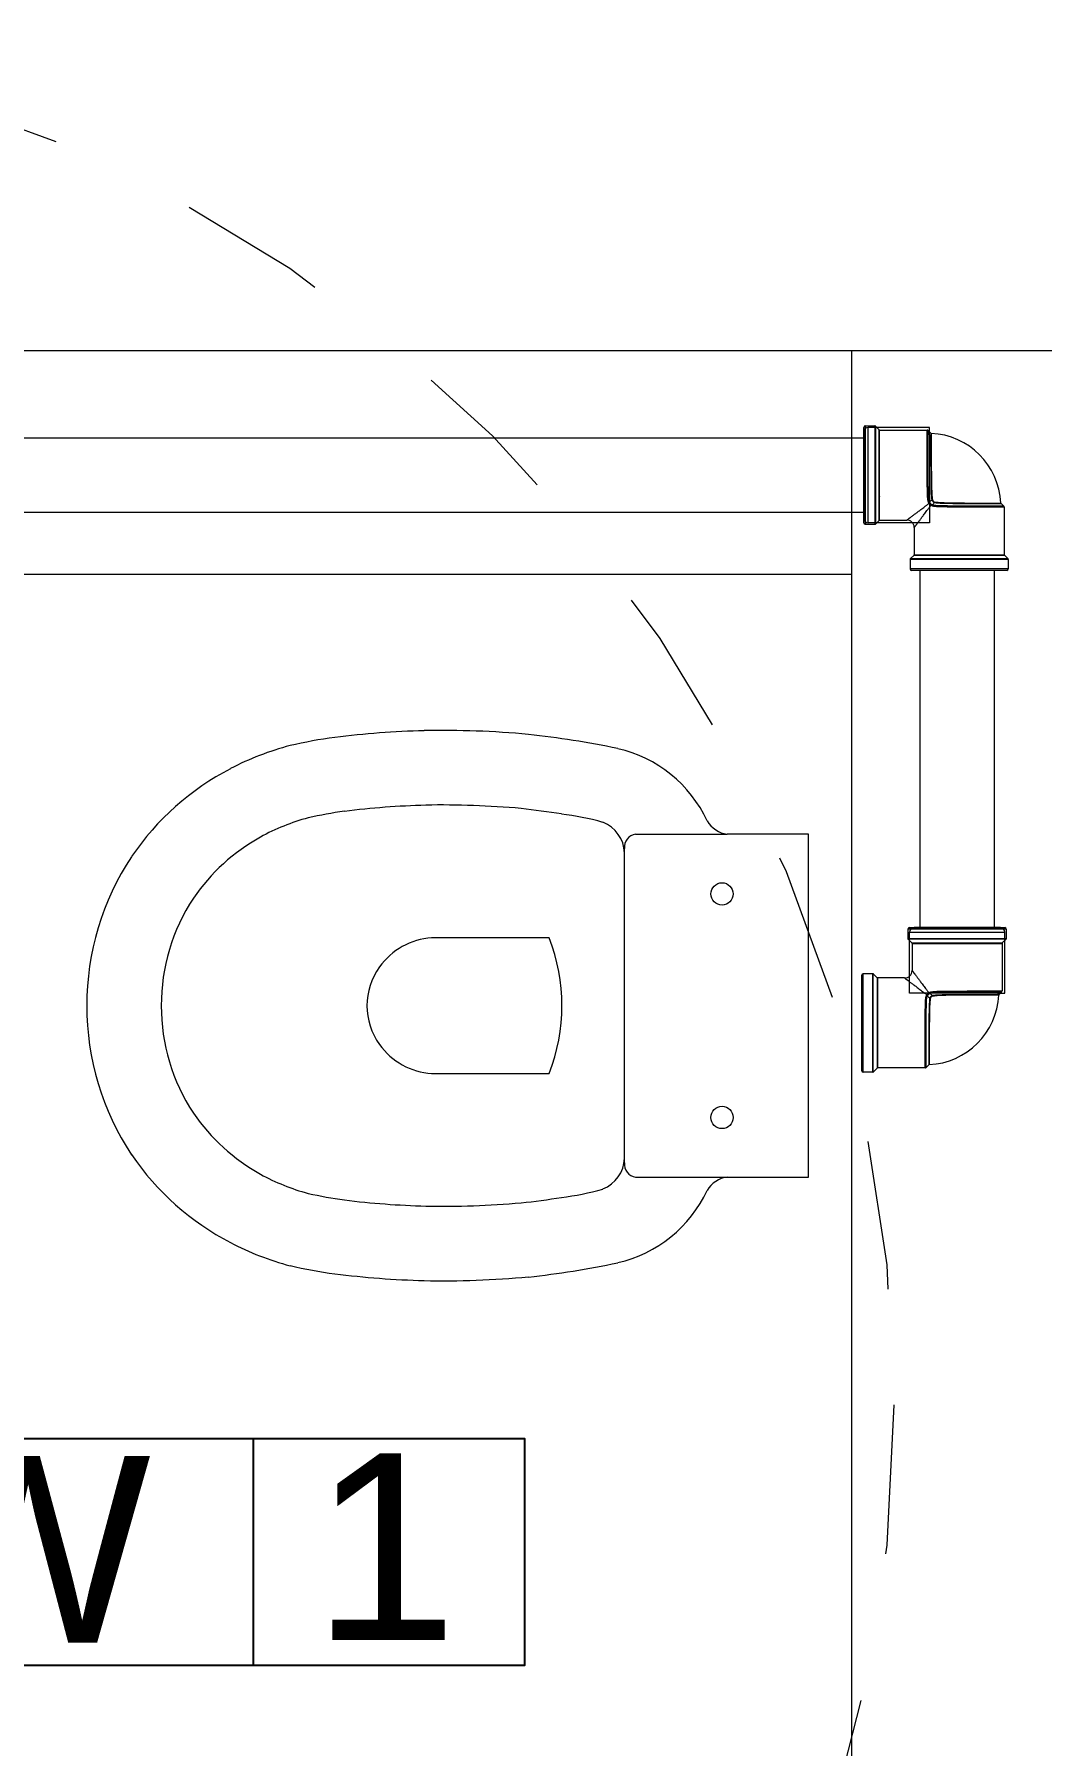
# Model space of a CAD drawing. Header units: metres. Extents: x 1628 to 1845, y 824 to 931.
# Drawn here: x 1843.46 to 1844.136, y 838.921 to 840.069 of the extents above; entities that cross this region are included whole.
import ezdxf

# ---------------------------------------------------------------- set-up
doc = ezdxf.new("R2010")
doc.units = ezdxf.units.M
doc.header["$LTSCALE"] = 0.15
doc.linetypes.add('HIDDEN2', pattern=[0.1875, 0.125, -0.0625])
for name, color, linetype, lineweight in [('Alvenaria', 170, 'Continuous', 0), ('Alvenaria ext', 5, 'Continuous', 5), ('esquadrias', 2, 'Continuous', 0), ('hidrosanitário', 26, 'Continuous', 0), ('Humanização', 108, 'Continuous', 0), ('Sistema elétrico', 54, 'Continuous', 0)]:
    doc.layers.add(name, color=color, linetype=linetype, lineweight=lineweight)
doc.styles.add('Lunardi', font='arial.ttf', dxfattribs={"height": 0.15})

msp = doc.modelspace()

# ---------------------------------------------------------------- linework, layer by layer
at = {"layer": 'Alvenaria'}
for p, q in [((1844.0087, 839.8568), (1840.0586, 839.8568)), ((1844.0087, 837.8068), (1844.0087, 839.8568)), ((1842.1587, 839.7068), (1844.0087, 839.7068))]:
    msp.add_line(p, q, dxfattribs=at)
at = {"layer": 'Alvenaria ext'}
for p, q in [((1844.1587, 839.8568), (1844.0087, 839.8568)), ((1844.0087, 838.3568), (1844.0087, 839.7068))]:
    msp.add_line(p, q, dxfattribs=at)
at = {"layer": 'esquadrias', "linetype": 'HIDDEN2'}
msp.add_circle((1843.1171, 839.1494), 0.9198, dxfattribs=at)
at = {"layer": 'hidrosanitário', "linetype": 'Continuous'}
for p, q in [((1844.0168, 839.7414), (1844.0168, 839.8054)), ((1844.0178, 839.8064), (1844.0243, 839.8064)), ((1844.0178, 839.8064), (1844.0178, 839.7404)), ((1844.0608, 839.8054), (1844.0198, 839.8054)), ((1844.0198, 839.7414), (1844.0198, 839.8054)), ((1844.0243, 839.8064), (1844.0243, 839.7404)), ((1844.0246, 839.8062), (1844.0271, 839.8037)), ((1844.0246, 839.8062), (1844.0246, 839.7405)), ((1844.0608, 839.8004), (1844.0608, 839.8054)), ((1844.0168, 839.8024), (1844.0168, 839.795)), ((1844.0168, 839.795), (1844.0168, 839.7518)), ((1844.0271, 839.743), (1844.0271, 839.8037)), ((1844.0274, 839.8036), (1844.0593, 839.8036)), ((1844.0274, 839.7432), (1844.0274, 839.8036)), ((1844.0601, 839.8032), (1844.0618, 839.8014)), ((1844.0608, 839.8004), (1844.0608, 839.7464)), ((1844.0618, 839.8014), (1844.0618, 839.8013)), ((1844.0618, 839.8014), (1844.0618, 839.8014)), ((1844.0618, 839.8014), (1844.0618, 839.8014)), ((1844.0618, 839.8014), (1844.0618, 839.8014)), ((1844.0618, 839.8014), (1844.0618, 839.8014)), ((1844.0618, 839.8014), (1844.0619, 839.8014)), ((1844.0619, 839.8014), (1844.0619, 839.8014)), ((1844.0619, 839.8014), (1844.0619, 839.8014)), ((1844.0619, 839.8014), (1844.0619, 839.8014)), ((1844.0619, 839.8014), (1844.0619, 839.8013)), ((1844.0619, 839.8013), (1844.0619, 839.8013)), ((1844.0619, 839.8013), (1844.0619, 839.8013)), ((1844.0619, 839.8013), (1844.0619, 839.8013)), ((1844.0619, 839.8013), (1844.062, 839.8013)), ((1844.062, 839.8013), (1844.062, 839.8013)), ((1844.062, 839.8013), (1844.062, 839.8013)), ((1844.062, 839.8013), (1844.062, 839.8013)), ((1844.062, 839.8013), (1844.062, 839.8013)), ((1844.062, 839.8013), (1844.062, 839.8013)), ((1844.062, 839.8013), (1844.0621, 839.8013)), ((1844.0621, 839.8013), (1844.0621, 839.8013)), ((1844.0275, 839.7587), (1844.0273, 839.7589)), ((1844.0273, 839.7587), (1844.0275, 839.7589)), ((1844.0168, 839.7518), (1844.0168, 839.7444)), ((1844.1088, 839.7546), (1844.1088, 839.7546)), ((1844.1088, 839.7546), (1844.1088, 839.7546)), ((1844.1088, 839.7546), (1844.1088, 839.7545)), ((1844.1088, 839.7545), (1844.1088, 839.7545)), ((1844.1088, 839.7545), (1844.1088, 839.7545)), ((1844.1088, 839.7545), (1844.1088, 839.7545)), ((1844.1088, 839.7545), (1844.1088, 839.7545)), ((1844.1088, 839.7545), (1844.1088, 839.7544)), ((1844.1088, 839.7544), (1844.1088, 839.7544)), ((1844.1088, 839.7544), (1844.1088, 839.7544)), ((1844.1088, 839.7544), (1844.1089, 839.7544)), ((1844.1089, 839.7544), (1844.1089, 839.7544)), ((1844.1089, 839.7544), (1844.1089, 839.7544)), ((1844.1089, 839.7544), (1844.1089, 839.7543)), ((1844.1089, 839.7543), (1844.1107, 839.7526)), ((1844.1089, 839.7543), (1844.1089, 839.7543)), ((1844.1089, 839.7543), (1844.1089, 839.7543)), ((1844.1089, 839.7543), (1844.1089, 839.7543)), ((1844.111, 839.7518), (1844.111, 839.7199)), ((1844.0178, 839.7404), (1844.0243, 839.7404)), ((1844.0608, 839.7414), (1844.0198, 839.7414)), ((1844.0246, 839.7405), (1844.0271, 839.743)), ((1844.0274, 839.7432), (1844.0456, 839.7432)), ((1844.0506, 839.7382), (1844.0506, 839.7199)), ((1844.0608, 839.7464), (1844.0608, 839.7414)), ((1844.0478, 839.7168), (1844.0478, 839.7104)), ((1844.1138, 839.7168), (1844.0478, 839.7168)), ((1844.0505, 839.7196), (1844.048, 839.7171)), ((1844.1137, 839.7171), (1844.048, 839.7171)), ((1844.0505, 839.7196), (1844.1112, 839.7196)), ((1844.0506, 839.7199), (1844.111, 839.7199)), ((1844.1112, 839.7196), (1844.1137, 839.7171)), ((1844.1138, 839.7168), (1844.1138, 839.7104)), ((1844.1138, 839.7104), (1844.0478, 839.7104)), ((1844.1128, 839.7094), (1844.0488, 839.7094)), ((1844.0464, 839.4687), (1844.0464, 839.4622)), ((1844.1124, 839.4687), (1844.0464, 839.4687)), ((1844.1124, 839.4622), (1844.0464, 839.4622)), ((1844.0465, 839.462), (1844.0491, 839.4594)), ((1844.1123, 839.462), (1844.0465, 839.462)), ((1844.0474, 839.4697), (1844.1114, 839.4697)), ((1844.0475, 839.4257), (1844.0475, 839.4667)), ((1844.0475, 839.4667), (1844.1115, 839.4667)), ((1844.0579, 839.4697), (1844.0505, 839.4697)), ((1844.1011, 839.4697), (1844.0579, 839.4697)), ((1844.1085, 839.4697), (1844.1011, 839.4697)), ((1844.1123, 839.462), (1844.1097, 839.4594)), ((1844.1115, 839.4257), (1844.1115, 839.4667)), ((1844.1124, 839.4687), (1844.1124, 839.4622)), ((1844.0491, 839.4594), (1844.1097, 839.4594)), ((1844.0492, 839.4591), (1844.0492, 839.4409)), ((1844.0492, 839.4591), (1844.1096, 839.4591)), ((1844.0648, 839.4591), (1844.065, 839.4593)), ((1844.0648, 839.4593), (1844.065, 839.4591)), ((1844.1096, 839.4591), (1844.1096, 839.4272)), ((1844.0154, 839.3737), (1844.0154, 839.4377)), ((1844.0229, 839.4387), (1844.0164, 839.4387)), ((1844.0164, 839.3727), (1844.0164, 839.4387)), ((1844.0229, 839.3727), (1844.0229, 839.4387)), ((1844.0257, 839.436), (1844.0231, 839.4386)), ((1844.0231, 839.3728), (1844.0231, 839.4386)), ((1844.0257, 839.436), (1844.0257, 839.3754)), ((1844.0442, 839.4359), (1844.026, 839.4359)), ((1844.026, 839.4359), (1844.026, 839.3755)), ((1844.0525, 839.4257), (1844.0475, 839.4257)), ((1844.1065, 839.4257), (1844.0525, 839.4257)), ((1844.1065, 839.4257), (1844.1115, 839.4257)), ((1844.1093, 839.4265), (1844.1075, 839.4247)), ((1844.1075, 839.4247), (1844.1074, 839.4247)), ((1844.1075, 839.4247), (1844.1074, 839.4246)), ((1844.1074, 839.4246), (1844.1074, 839.4246)), ((1844.1074, 839.4246), (1844.1074, 839.4246)), ((1844.1074, 839.4246), (1844.1074, 839.4246)), ((1844.1074, 839.4246), (1844.1074, 839.4246)), ((1844.1074, 839.4246), (1844.1074, 839.4246)), ((1844.1074, 839.4246), (1844.1074, 839.4246)), ((1844.1074, 839.4246), (1844.1074, 839.4245)), ((1844.1074, 839.4245), (1844.1074, 839.4245)), ((1844.1074, 839.4245), (1844.1074, 839.4245)), ((1844.1074, 839.4245), (1844.1074, 839.4245)), ((1844.1074, 839.4245), (1844.1074, 839.4245)), ((1844.1074, 839.4245), (1844.1074, 839.4245)), ((1844.1074, 839.4245), (1844.1074, 839.4244)), ((1844.1075, 839.4247), (1844.1075, 839.4247)), ((1844.1075, 839.4247), (1844.1075, 839.4247)), ((1844.1075, 839.4247), (1844.1075, 839.4247)), ((1844.1075, 839.4247), (1844.1075, 839.4247)), ((1844.1075, 839.4247), (1844.1075, 839.4247)), ((1844.1075, 839.4247), (1844.1075, 839.4247)), ((1844.0229, 839.3727), (1844.0164, 839.3727)), ((1844.0257, 839.3754), (1844.0231, 839.3728)), ((1844.0579, 839.3755), (1844.026, 839.3755)), ((1844.0604, 839.3776), (1844.0586, 839.3758)), ((1844.0605, 839.3777), (1844.0604, 839.3776)), ((1844.0604, 839.3776), (1844.0604, 839.3776)), ((1844.0604, 839.3776), (1844.0604, 839.3776)), ((1844.0604, 839.3776), (1844.0604, 839.3776)), ((1844.0604, 839.3776), (1844.0604, 839.3776)), ((1844.0606, 839.3777), (1844.0605, 839.3777)), ((1844.0605, 839.3777), (1844.0605, 839.3777)), ((1844.0605, 839.3777), (1844.0605, 839.3777)), ((1844.0605, 839.3777), (1844.0605, 839.3777)), ((1844.0605, 839.3777), (1844.0605, 839.3777)), ((1844.0605, 839.3777), (1844.0605, 839.3777)), ((1844.0607, 839.3777), (1844.0606, 839.3777)), ((1844.0606, 839.3777), (1844.0606, 839.3777)), ((1844.0606, 839.3777), (1844.0606, 839.3777)), ((1844.0606, 839.3777), (1844.0606, 839.3777)), ((1844.0606, 839.3777), (1844.0606, 839.3777)), ((1844.0607, 839.3777), (1844.0607, 839.3777))]:
    msp.add_line(p, q, dxfattribs=at)
at = {"layer": 'hidrosanitário'}
for p, q in [((1842.5493, 839.7984), (1844.0168, 839.7984)), ((1842.5493, 839.7484), (1844.0168, 839.7484)), ((1844.0544, 839.7094), (1844.0544, 839.4697)), ((1844.1044, 839.7094), (1844.1044, 839.4697))]:
    msp.add_line(p, q, dxfattribs=at)
at = {"layer": 'hidrosanitário', "linetype": 'Continuous'}
for centre, radius, start, end in [((1844.0178, 839.8054), 0.001, 90, 180), ((1844.0198, 839.8024), 0.003, 90, 180), ((1844.0243, 839.806), 0.0004, 45, 90), ((1844.0274, 839.804), 0.0004, 225, 270), ((1844.0593, 839.8026), 0.001, 43.7902, 89.9999), ((1844.0598, 839.7524), 0.049, 2.6114, 87.3914), ((1844.0598, 839.7524), 0.049, 2.6066, 87.3933), ((1844.2831, 839.5313), 0.3155, 134.3806, 134.8075), ((1843.838, 839.9764), 0.3166, 315.2001, 315.6254), ((1844.11, 839.7518), 0.001, 0.0001, 46.2098), ((1844.0198, 839.7444), 0.003, 180, 270), ((1844.0178, 839.7414), 0.001, 180, 270), ((1844.0243, 839.7408), 0.0004, 270, 315), ((1844.0274, 839.7428), 0.0004, 90, 135), ((1844.0456, 839.7382), 0.005, 360, 90), ((1844.0482, 839.7168), 0.0004, 135, 180), ((1844.0502, 839.7199), 0.0004, 315, 0), ((1844.1114, 839.7199), 0.0004, 180, 225), ((1844.1134, 839.7168), 0.0004, 0, 45), ((1844.0488, 839.7104), 0.001, 180, 270), ((1844.1128, 839.7104), 0.001, 270, 0), ((1844.0474, 839.4687), 0.001, 90, 180), ((1844.0468, 839.4622), 0.0004, 180, 225), ((1844.0505, 839.4667), 0.003, 90, 180), ((1844.1085, 839.4667), 0.003, 0, 90), ((1844.1114, 839.4687), 0.001, 0, 90), ((1844.112, 839.4622), 0.0004, 315, 0), ((1844.0488, 839.4591), 0.0004, 0, 45), ((1844.11, 839.4591), 0.0004, 135, 180), ((1844.0164, 839.4377), 0.001, 90, 180), ((1844.0229, 839.4383), 0.0004, 45, 90), ((1844.0442, 839.4409), 0.005, 270, 0), ((1844.026, 839.4363), 0.0004, 225, 270), ((1843.8374, 839.2034), 0.3155, 44.3806, 44.8075), ((1844.1086, 839.4272), 0.001, 313.7902, 359.9999), ((1844.2825, 839.6486), 0.3166, 225.2001, 225.6254), ((1844.0584, 839.4267), 0.049, 272.6114, 357.3914), ((1844.0584, 839.4267), 0.049, 272.6066, 357.3933), ((1844.0164, 839.3737), 0.001, 180, 270), ((1844.0229, 839.3731), 0.0004, 270, 315), ((1844.026, 839.3751), 0.0004, 90, 135), ((1844.0579, 839.3765), 0.001, 270.0001, 316.2098)]:
    msp.add_arc(centre, radius, start, end, dxfattribs=at)
for points, knots in [([(1844.0603, 839.7549), (1844.0602, 839.7549), (1844.0602, 839.7551), (1844.0601, 839.7554), (1844.06, 839.7557), (1844.0599, 839.756), (1844.0599, 839.7563), (1844.0598, 839.7566), (1844.0598, 839.757), (1844.0597, 839.7573), (1844.0597, 839.7577), (1844.0597, 839.7581), (1844.0596, 839.7586), (1844.0596, 839.7591), (1844.0596, 839.7596), (1844.0596, 839.7602), (1844.0595, 839.7609), (1844.0595, 839.7617), (1844.0595, 839.7625), (1844.0595, 839.7634), (1844.0595, 839.7643), (1844.0594, 839.7653), (1844.0594, 839.7663), (1844.0594, 839.7674), (1844.0594, 839.7684), (1844.0594, 839.7695), (1844.0594, 839.7706), (1844.0594, 839.7719), (1844.0594, 839.7733), (1844.0594, 839.7748), (1844.0594, 839.7765), (1844.0594, 839.7783), (1844.0594, 839.7802), (1844.0594, 839.7824), (1844.0594, 839.7846), (1844.0594, 839.7867), (1844.0593, 839.7887), (1844.0593, 839.7906), (1844.0593, 839.7924), (1844.0593, 839.7941), (1844.0593, 839.7958), (1844.0593, 839.7972), (1844.0593, 839.7985), (1844.0593, 839.7997), (1844.0593, 839.8008), (1844.0593, 839.8017), (1844.0593, 839.8024), (1844.0593, 839.803), (1844.0593, 839.8033), (1844.0593, 839.8035), (1844.0593, 839.8036)], [0, 0, 0, 0, 0.119153, 0.260312, 0.417236, 0.583733, 0.753663, 0.92301, 1.092047, 1.264801, 1.450284, 1.656496, 1.885915, 2.138504, 2.415195, 2.71833, 3.052734, 3.423547, 3.832135, 4.273669, 4.747501, 5.256686, 5.779609, 6.299446, 6.815287, 7.34088, 7.905639, 8.535352, 9.235823, 9.999332, 10.815884, 11.705246, 12.685908, 13.769933, 14.896813, 15.986562, 17.009233, 17.940131, 18.825374, 19.699978, 20.52355, 21.245764, 21.883142, 22.507957, 23.058962, 23.500065, 23.837606, 24.112503, 24.307291, 24.383656, 24.383656, 24.383656, 24.383656]), ([(1844.0608, 839.7551), (1844.0608, 839.7552), (1844.0607, 839.7553), (1844.0607, 839.7556), (1844.0606, 839.7559), (1844.0605, 839.7562), (1844.0605, 839.7565), (1844.0604, 839.7568), (1844.0604, 839.7572), (1844.0604, 839.7575), (1844.0603, 839.7579), (1844.0603, 839.7583), (1844.0603, 839.7587), (1844.0603, 839.7592), (1844.0602, 839.7598), (1844.0602, 839.7604), (1844.0602, 839.761), (1844.0602, 839.7618), (1844.0602, 839.7626), (1844.0602, 839.7635), (1844.0602, 839.7644), (1844.0601, 839.7654), (1844.0601, 839.7664), (1844.0601, 839.7674), (1844.0601, 839.7685), (1844.0601, 839.7695), (1844.0601, 839.7707), (1844.0601, 839.7719), (1844.0601, 839.7733), (1844.0601, 839.7748), (1844.0601, 839.7764), (1844.0601, 839.7782), (1844.0601, 839.7802), (1844.0601, 839.7823), (1844.0601, 839.7844), (1844.0601, 839.7866), (1844.0601, 839.7886), (1844.0601, 839.7905), (1844.0601, 839.7922), (1844.0601, 839.7939), (1844.0601, 839.7955), (1844.0601, 839.797), (1844.0601, 839.7983), (1844.0601, 839.7995), (1844.0601, 839.8005), (1844.0601, 839.8014), (1844.0601, 839.8021), (1844.0601, 839.8027), (1844.0601, 839.803), (1844.0601, 839.8032), (1844.0601, 839.8032)], [0, 0, 0, 0, 0.109505, 0.240717, 0.388521, 0.547286, 0.710996, 0.875415, 1.040409, 1.209662, 1.391916, 1.594992, 1.821284, 2.070773, 2.344391, 2.644376, 2.975377, 3.342561, 3.747209, 4.184499, 4.65385, 5.158129, 5.675951, 6.190737, 6.701623, 7.222009, 7.781185, 8.404645, 9.09805, 9.854007, 10.66222, 11.542563, 12.513257, 13.586103, 14.701443, 15.779981, 16.792098, 17.713252, 18.589463, 19.454837, 20.26991, 20.984667, 21.61537, 22.233679, 22.77895, 23.215439, 23.549476, 23.821495, 24.014259, 24.08983, 24.08983, 24.08983, 24.08983]), ([(1844.0618, 839.8013), (1844.0618, 839.8012), (1844.0618, 839.8009), (1844.0618, 839.8), (1844.0618, 839.7986), (1844.0618, 839.7969), (1844.0618, 839.795), (1844.0618, 839.793), (1844.0618, 839.7908), (1844.0618, 839.7886), (1844.0618, 839.7865), (1844.0618, 839.7846), (1844.0618, 839.7828), (1844.0618, 839.7811), (1844.0619, 839.7794), (1844.0619, 839.7776), (1844.0619, 839.7759), (1844.0619, 839.7742), (1844.0619, 839.7725), (1844.0619, 839.771), (1844.0619, 839.7695), (1844.0619, 839.7683), (1844.0619, 839.7671), (1844.062, 839.7661), (1844.062, 839.7652), (1844.062, 839.7644), (1844.062, 839.7636), (1844.062, 839.7628), (1844.0621, 839.762), (1844.0621, 839.7612), (1844.0621, 839.7605), (1844.0622, 839.7597), (1844.0622, 839.7588), (1844.0623, 839.7578), (1844.0624, 839.7571), (1844.0625, 839.7568)], [0, 0, 0, 0, 0.077683, 0.562602, 1.311941, 2.201529, 3.131588, 4.115462, 5.221713, 6.360627, 7.41761, 8.374804, 9.243872, 10.076539, 10.933569, 11.822353, 12.721596, 13.574725, 14.405801, 15.198363, 15.911967, 16.546017, 17.109002, 17.61343, 18.062333, 18.463149, 18.853789, 19.251183, 19.649961, 20.03591, 20.403993, 20.801213, 21.237894, 21.727833, 22.276371, 22.276371, 22.276371, 22.276371]), ([(1844.0621, 839.8013), (1844.0621, 839.8013), (1844.062, 839.8012), (1844.0621, 839.8009), (1844.062, 839.7998), (1844.0621, 839.7985), (1844.0621, 839.7968), (1844.0621, 839.7949), (1844.0621, 839.7929), (1844.0621, 839.7908), (1844.0621, 839.7886), (1844.0621, 839.7865), (1844.0621, 839.7846), (1844.0621, 839.7828), (1844.0621, 839.7811), (1844.0621, 839.7794), (1844.0621, 839.7776), (1844.0621, 839.7759), (1844.0622, 839.7742), (1844.0622, 839.7725), (1844.0622, 839.771), (1844.0622, 839.7695), (1844.0622, 839.7683), (1844.0622, 839.7671), (1844.0623, 839.7661), (1844.0623, 839.7652), (1844.0623, 839.7644), (1844.0623, 839.7636), (1844.0624, 839.7628), (1844.0624, 839.7621), (1844.0624, 839.7613), (1844.0625, 839.7605), (1844.0625, 839.7597), (1844.0626, 839.7589), (1844.0627, 839.7579), (1844.0628, 839.7572), (1844.0628, 839.7568)], [0, 0, 0, 0, 0.001439, 0.137545, 0.620285, 1.36626, 2.251879, 3.177767, 4.157297, 5.25854, 6.392448, 7.444682, 8.397685, 9.262904, 10.091913, 10.94514, 11.830046, 12.725364, 13.574786, 14.402319, 15.191487, 15.902075, 16.533506, 17.094201, 17.596577, 18.043693, 18.442961, 18.832128, 19.228043, 19.625419, 20.010062, 20.376971, 20.773032, 21.208539, 21.697502, 22.245529, 22.245529, 22.245529, 22.245529]), ([(1844.0456, 839.7432), (1844.0456, 839.7432), (1844.0457, 839.7432), (1844.0457, 839.7432), (1844.0458, 839.7433), (1844.046, 839.7434), (1844.0461, 839.7435), (1844.0464, 839.7437), (1844.0466, 839.7439), (1844.0469, 839.7441), (1844.0473, 839.7444), (1844.0477, 839.7447), (1844.0481, 839.745), (1844.0486, 839.7454), (1844.0492, 839.7458), (1844.0498, 839.7463), (1844.0505, 839.7468), (1844.0513, 839.7474), (1844.0521, 839.748), (1844.0531, 839.7487), (1844.0541, 839.7495), (1844.0552, 839.7503), (1844.0564, 839.7512), (1844.0577, 839.7522), (1844.0591, 839.7533), (1844.0601, 839.754), (1844.0606, 839.7544)], [0, 0, 0, 0, 0.011991, 0.048099, 0.108545, 0.193661, 0.304003, 0.440312, 0.603469, 0.79451, 1.014682, 1.265472, 1.548563, 1.865869, 2.219548, 2.612009, 3.04594, 3.524312, 4.050411, 4.62778, 5.259757, 5.949795, 6.701624, 7.518152, 8.400791, 9.348803, 9.348803, 9.348803, 9.348803]), ([(1844.0506, 839.7382), (1844.0506, 839.7382), (1844.0507, 839.7382), (1844.0507, 839.7382), (1844.0508, 839.7383), (1844.0509, 839.7385), (1844.051, 839.7386), (1844.0512, 839.7389), (1844.0514, 839.7391), (1844.0516, 839.7394), (1844.0519, 839.7398), (1844.0522, 839.7402), (1844.0525, 839.7406), (1844.0529, 839.7411), (1844.0533, 839.7417), (1844.0538, 839.7423), (1844.0543, 839.743), (1844.0549, 839.7438), (1844.0555, 839.7447), (1844.0562, 839.7456), (1844.057, 839.7466), (1844.0578, 839.7477), (1844.0587, 839.7489), (1844.0597, 839.7502), (1844.0608, 839.7516), (1844.0615, 839.7526), (1844.0619, 839.7531)], [0, 0, 0, 0, 0.011991, 0.0481, 0.108545, 0.193661, 0.304004, 0.440313, 0.60347, 0.794512, 1.014685, 1.265475, 1.548566, 1.865874, 2.219553, 2.612016, 3.045947, 3.524321, 4.050421, 4.627792, 5.25977, 5.949811, 6.701642, 7.518173, 8.400814, 9.348797, 9.348797, 9.348797, 9.348797]), ([(1844.0608, 839.7551), (1844.0608, 839.7551), (1844.0606, 839.755), (1844.0605, 839.7549), (1844.0603, 839.7549), (1844.0603, 839.7549)], [0, 0, 0, 0, 0.1010778, 0.2045617, 0.3075204, 0.3075204, 0.3075204, 0.3075204]), ([(1844.0606, 839.7544), (1844.0605, 839.7545), (1844.0604, 839.7546), (1844.0603, 839.7548), (1844.0603, 839.7549)], [0, 0, 0, 0, 0.1411456, 0.2780288, 0.2780288, 0.2780288, 0.2780288]), ([(1844.061, 839.7548), (1844.061, 839.7548), (1844.0609, 839.7547), (1844.0607, 839.7545), (1844.0606, 839.7544), (1844.0606, 839.7544)], [0, 0, 0, 0, 0.1041871, 0.2071975, 0.3056105, 0.3056105, 0.3056105, 0.3056105]), ([(1844.0619, 839.7531), (1844.0618, 839.7532), (1844.0616, 839.7534), (1844.0612, 839.7537), (1844.0609, 839.7541), (1844.0607, 839.7543), (1844.0606, 839.7544)], [0, 0, 0, 0, 0.2279506, 0.4669755, 0.7060486, 0.933683, 0.933683, 0.933683, 0.933683]), ([(1844.061, 839.7548), (1844.061, 839.7549), (1844.0609, 839.7549), (1844.0608, 839.7551), (1844.0608, 839.7551)], [0, 0, 0, 0, 0.0922553, 0.182969, 0.182969, 0.182969, 0.182969]), ([(1844.0623, 839.7535), (1844.0622, 839.7536), (1844.062, 839.7539), (1844.0617, 839.7542), (1844.0614, 839.7545), (1844.0611, 839.7547), (1844.061, 839.7548)], [0, 0, 0, 0, 0.225636, 0.460438, 0.6952885, 0.9206929, 0.9206929, 0.9206929, 0.9206929]), ([(1844.0623, 839.7535), (1844.0623, 839.7535), (1844.0622, 839.7534), (1844.062, 839.7532), (1844.0619, 839.7531), (1844.0619, 839.7531)], [0, 0, 0, 0, 0.1041924, 0.2072085, 0.3056279, 0.3056279, 0.3056279, 0.3056279]), ([(1844.0623, 839.7528), (1844.0623, 839.7528), (1844.0621, 839.7529), (1844.062, 839.753), (1844.0619, 839.7531)], [0, 0, 0, 0, 0.1364425, 0.2779563, 0.2779563, 0.2779563, 0.2779563]), ([(1844.0626, 839.7533), (1844.0626, 839.7533), (1844.0624, 839.7534), (1844.0624, 839.7535), (1844.0623, 839.7535)], [0, 0, 0, 0, 0.0904513, 0.1830681, 0.1830681, 0.1830681, 0.1830681]), ([(1844.0626, 839.7533), (1844.0626, 839.7533), (1844.0625, 839.7531), (1844.0624, 839.753), (1844.0624, 839.7528), (1844.0623, 839.7528)], [0, 0, 0, 0, 0.1010775, 0.204561, 0.3075192, 0.3075192, 0.3075192, 0.3075192]), ([(1844.111, 839.7518), (1844.111, 839.7518), (1844.1108, 839.7518), (1844.1104, 839.7518), (1844.1099, 839.7518), (1844.1092, 839.7518), (1844.1083, 839.7518), (1844.1072, 839.7518), (1844.106, 839.7518), (1844.1046, 839.7518), (1844.1032, 839.7518), (1844.1015, 839.7518), (1844.0998, 839.7519), (1844.098, 839.7519), (1844.0961, 839.7519), (1844.094, 839.7519), (1844.0917, 839.7519), (1844.0895, 839.7519), (1844.0873, 839.7519), (1844.0853, 839.7519), (1844.0835, 839.7519), (1844.0819, 839.7519), (1844.0804, 839.7519), (1844.079, 839.7519), (1844.0778, 839.7519), (1844.0766, 839.7519), (1844.0756, 839.7519), (1844.0745, 839.7519), (1844.0735, 839.7519), (1844.0724, 839.752), (1844.0714, 839.752), (1844.0705, 839.752), (1844.0695, 839.752), (1844.0687, 839.752), (1844.0679, 839.7521), (1844.0673, 839.7521), (1844.0667, 839.7521), (1844.0661, 839.7521), (1844.0657, 839.7522), (1844.0652, 839.7522), (1844.0649, 839.7522), (1844.0645, 839.7523), (1844.0642, 839.7523), (1844.0638, 839.7524), (1844.0635, 839.7524), (1844.0632, 839.7525), (1844.0629, 839.7526), (1844.0626, 839.7527), (1844.0624, 839.7527), (1844.0623, 839.7528)], [0, 0, 0, 0, 0.077317, 0.274332, 0.552153, 0.893715, 1.341268, 1.899477, 2.530213, 3.172791, 3.90657, 4.74047, 5.623429, 6.512151, 7.457991, 8.507534, 9.637512, 10.81705, 11.927063, 12.914056, 13.798669, 14.607782, 15.362826, 16.047918, 16.660087, 17.212813, 17.735854, 18.256827, 18.781016, 19.302749, 19.80752, 20.291737, 20.760076, 21.189952, 21.567601, 21.899681, 22.195881, 22.461955, 22.700883, 22.913686, 23.103138, 23.278085, 23.448896, 23.6204, 23.792659, 23.961493, 24.120559, 24.263436, 24.383654, 24.383654, 24.383654, 24.383654]), ([(1844.0625, 839.7568), (1844.0625, 839.7567), (1844.0626, 839.7564), (1844.0628, 839.7561), (1844.063, 839.7558), (1844.0633, 839.7555), (1844.0636, 839.7552), (1844.0639, 839.7551), (1844.0642, 839.755), (1844.0643, 839.755)], [0, 0, 0, 0, 0.176707, 0.366899, 0.568401, 0.775695, 0.977834, 1.161088, 1.318237, 1.318237, 1.318237, 1.318237]), ([(1844.0628, 839.7568), (1844.0628, 839.7568), (1844.0627, 839.7568), (1844.0626, 839.7568), (1844.0625, 839.7568), (1844.0625, 839.7568)], [0, 0, 0, 0, 0.0620066, 0.1249811, 0.1839491, 0.1839491, 0.1839491, 0.1839491]), ([(1844.1107, 839.7526), (1844.1107, 839.7526), (1844.1105, 839.7526), (1844.1101, 839.7526), (1844.1096, 839.7526), (1844.1089, 839.7526), (1844.108, 839.7526), (1844.1069, 839.7526), (1844.1057, 839.7526), (1844.1044, 839.7526), (1844.1029, 839.7526), (1844.1013, 839.7526), (1844.0996, 839.7526), (1844.0978, 839.7526), (1844.0959, 839.7526), (1844.0938, 839.7526), (1844.0916, 839.7526), (1844.0894, 839.7526), (1844.0872, 839.7526), (1844.0852, 839.7526), (1844.0835, 839.7526), (1844.0819, 839.7526), (1844.0804, 839.7526), (1844.079, 839.7526), (1844.0778, 839.7526), (1844.0767, 839.7526), (1844.0756, 839.7526), (1844.0746, 839.7526), (1844.0736, 839.7526), (1844.0725, 839.7527), (1844.0715, 839.7527), (1844.0706, 839.7527), (1844.0697, 839.7527), (1844.0688, 839.7527), (1844.0681, 839.7527), (1844.0674, 839.7527), (1844.0668, 839.7528), (1844.0663, 839.7528), (1844.0658, 839.7528), (1844.0654, 839.7528), (1844.065, 839.7529), (1844.0647, 839.7529), (1844.0643, 839.7529), (1844.064, 839.753), (1844.0637, 839.753), (1844.0634, 839.7531), (1844.0631, 839.7532), (1844.0628, 839.7532), (1844.0627, 839.7533), (1844.0626, 839.7533)], [0, 0, 0, 0, 0.076513, 0.271481, 0.546393, 0.88441, 1.32728, 1.879682, 2.503849, 3.139698, 3.865906, 4.691188, 5.564831, 6.444501, 7.380417, 8.419167, 9.537499, 10.704966, 11.803534, 12.78053, 13.656146, 14.457055, 15.204638, 15.882796, 16.488929, 17.036146, 17.554073, 18.070047, 18.58912, 19.105775, 19.60572, 20.085354, 20.54916, 20.974885, 21.348725, 21.677387, 21.970356, 22.233219, 22.468936, 22.678545, 22.864743, 23.036192, 23.20297, 23.369551, 23.535577, 23.696637, 23.846507, 23.97934, 24.089734, 24.089734, 24.089734, 24.089734]), ([(1844.0628, 839.7568), (1844.0629, 839.7567), (1844.0629, 839.7565), (1844.0631, 839.7562), (1844.0633, 839.756), (1844.0635, 839.7557), (1844.0638, 839.7555), (1844.0641, 839.7554), (1844.0642, 839.7554), (1844.0643, 839.7553)], [0, 0, 0, 0, 0.15008, 0.310177, 0.479232, 0.652793, 0.822, 0.976148, 1.109627, 1.109627, 1.109627, 1.109627]), ([(1844.0643, 839.7553), (1844.0647, 839.7553), (1844.0654, 839.7552), (1844.0664, 839.7551), (1844.0673, 839.755), (1844.0681, 839.755), (1844.0689, 839.7549), (1844.0697, 839.7549), (1844.0705, 839.7549), (1844.0713, 839.7548), (1844.0721, 839.7548), (1844.0729, 839.7548), (1844.0739, 839.7548), (1844.0749, 839.7547), (1844.076, 839.7547), (1844.0773, 839.7547), (1844.0786, 839.7547), (1844.0802, 839.7547), (1844.0818, 839.7547), (1844.0835, 839.7547), (1844.0853, 839.7546), (1844.0871, 839.7546), (1844.0888, 839.7546), (1844.0905, 839.7546), (1844.0924, 839.7546), (1844.0943, 839.7546), (1844.0965, 839.7546), (1844.0987, 839.7546), (1844.1008, 839.7546), (1844.1028, 839.7546), (1844.1047, 839.7546), (1844.1064, 839.7546), (1844.1076, 839.7545), (1844.1085, 839.7546), (1844.1087, 839.7546), (1844.1088, 839.7546), (1844.1088, 839.7546)], [0, 0, 0, 0, 0.564698, 1.069741, 1.516238, 1.917992, 2.292116, 2.68733, 3.092384, 3.494391, 3.889416, 4.301672, 4.763013, 5.274783, 5.837351, 6.456228, 7.144073, 7.909597, 8.732448, 9.60356, 10.510544, 11.403774, 12.26528, 13.106632, 13.995628, 14.978716, 16.064016, 17.219493, 18.313445, 19.283144, 20.217595, 21.089516, 21.787437, 22.182922, 22.215408, 22.234523, 22.234523, 22.234523, 22.234523]), ([(1844.0643, 839.7553), (1844.0643, 839.7553), (1844.0643, 839.7552), (1844.0643, 839.7551), (1844.0643, 839.755), (1844.0643, 839.755)], [0, 0, 0, 0, 0.0620108, 0.1249908, 0.1839642, 0.1839642, 0.1839642, 0.1839642]), ([(1844.0643, 839.755), (1844.0646, 839.7549), (1844.0653, 839.7548), (1844.0664, 839.7548), (1844.0673, 839.7547), (1844.0681, 839.7546), (1844.0689, 839.7546), (1844.0696, 839.7546), (1844.0704, 839.7545), (1844.0712, 839.7545), (1844.0721, 839.7545), (1844.0729, 839.7545), (1844.0738, 839.7545), (1844.0749, 839.7545), (1844.076, 839.7544), (1844.0772, 839.7544), (1844.0786, 839.7544), (1844.0802, 839.7544), (1844.0818, 839.7544), (1844.0835, 839.7544), (1844.0853, 839.7544), (1844.0871, 839.7544), (1844.0889, 839.7544), (1844.0906, 839.7543), (1844.0924, 839.7543), (1844.0944, 839.7543), (1844.0965, 839.7543), (1844.0988, 839.7543), (1844.1009, 839.7543), (1844.1029, 839.7543), (1844.1048, 839.7543), (1844.1065, 839.7543), (1844.1078, 839.7543), (1844.1086, 839.7544), (1844.1088, 839.7543), (1844.1089, 839.7543), (1844.1089, 839.7543)], [0, 0, 0, 0, 0.565345, 1.071413, 1.519129, 1.922073, 2.297405, 2.69397, 3.100467, 3.503984, 3.900509, 4.314374, 4.777572, 5.291438, 5.856299, 6.477771, 7.168525, 7.937352, 8.763714, 9.638636, 10.549591, 11.446743, 12.312089, 13.157149, 14.050101, 15.037507, 16.127722, 17.288298, 18.387212, 19.361216, 20.299883, 21.175718, 21.876789, 22.274069, 22.306717, 22.325914, 22.325914, 22.325914, 22.325914]), ([(1844.0492, 839.4409), (1844.0492, 839.4409), (1844.0493, 839.4408), (1844.0493, 839.4408), (1844.0494, 839.4407), (1844.0495, 839.4406), (1844.0496, 839.4404), (1844.0498, 839.4402), (1844.05, 839.4399), (1844.0502, 839.4396), (1844.0505, 839.4392), (1844.0508, 839.4388), (1844.0511, 839.4384), (1844.0515, 839.4379), (1844.0519, 839.4373), (1844.0524, 839.4367), (1844.0529, 839.436), (1844.0535, 839.4352), (1844.0541, 839.4344), (1844.0548, 839.4334), (1844.0556, 839.4324), (1844.0564, 839.4313), (1844.0573, 839.4301), (1844.0583, 839.4288), (1844.0594, 839.4274), (1844.0601, 839.4264), (1844.0605, 839.4259)], [0, 0, 0, 0, 0.011991, 0.048099, 0.108545, 0.193661, 0.304003, 0.440312, 0.603469, 0.79451, 1.014682, 1.265472, 1.548563, 1.865869, 2.219548, 2.612009, 3.04594, 3.524312, 4.050411, 4.62778, 5.259757, 5.949795, 6.701624, 7.518152, 8.400791, 9.348803, 9.348803, 9.348803, 9.348803]), ([(1844.0442, 839.4359), (1844.0442, 839.4359), (1844.0443, 839.4359), (1844.0443, 839.4358), (1844.0444, 839.4357), (1844.0446, 839.4356), (1844.0447, 839.4355), (1844.0449, 839.4353), (1844.0452, 839.4351), (1844.0455, 839.4349), (1844.0459, 839.4346), (1844.0463, 839.4343), (1844.0467, 839.434), (1844.0472, 839.4336), (1844.0478, 839.4332), (1844.0484, 839.4327), (1844.0491, 839.4322), (1844.0499, 839.4316), (1844.0507, 839.431), (1844.0517, 839.4303), (1844.0527, 839.4295), (1844.0538, 839.4287), (1844.055, 839.4278), (1844.0563, 839.4268), (1844.0577, 839.4258), (1844.0587, 839.425), (1844.0592, 839.4246)], [0, 0, 0, 0, 0.011991, 0.0481, 0.108545, 0.193661, 0.304004, 0.440313, 0.60347, 0.794512, 1.014685, 1.265475, 1.548566, 1.865874, 2.219553, 2.612016, 3.045947, 3.524321, 4.050421, 4.627792, 5.25977, 5.949811, 6.701642, 7.518173, 8.400814, 9.348797, 9.348797, 9.348797, 9.348797]), ([(1844.0592, 839.4246), (1844.0593, 839.4247), (1844.0595, 839.4249), (1844.0598, 839.4253), (1844.0602, 839.4256), (1844.0604, 839.4258), (1844.0605, 839.4259)], [0, 0, 0, 0, 0.2279506, 0.4669755, 0.7060486, 0.933683, 0.933683, 0.933683, 0.933683]), ([(1844.0596, 839.4242), (1844.0597, 839.4243), (1844.06, 839.4245), (1844.0603, 839.4248), (1844.0606, 839.4251), (1844.0608, 839.4254), (1844.0609, 839.4255)], [0, 0, 0, 0, 0.225636, 0.460438, 0.6952885, 0.9206929, 0.9206929, 0.9206929, 0.9206929]), ([(1844.0605, 839.4259), (1844.0605, 839.426), (1844.0607, 839.4261), (1844.0609, 839.4262), (1844.0609, 839.4263)], [0, 0, 0, 0, 0.1411456, 0.2780288, 0.2780288, 0.2780288, 0.2780288]), ([(1844.0609, 839.4255), (1844.0609, 839.4255), (1844.0607, 839.4256), (1844.0606, 839.4258), (1844.0605, 839.4259), (1844.0605, 839.4259)], [0, 0, 0, 0, 0.1041871, 0.2071975, 0.3056105, 0.3056105, 0.3056105, 0.3056105]), ([(1844.0609, 839.4263), (1844.061, 839.4263), (1844.0612, 839.4264), (1844.0614, 839.4264), (1844.0617, 839.4265), (1844.0621, 839.4266), (1844.0624, 839.4267), (1844.0627, 839.4267), (1844.0631, 839.4267), (1844.0634, 839.4268), (1844.0638, 839.4268), (1844.0642, 839.4269), (1844.0647, 839.4269), (1844.0652, 839.4269), (1844.0657, 839.4269), (1844.0663, 839.427), (1844.067, 839.427), (1844.0677, 839.427), (1844.0686, 839.427), (1844.0694, 839.427), (1844.0704, 839.4271), (1844.0714, 839.4271), (1844.0724, 839.4271), (1844.0735, 839.4271), (1844.0745, 839.4271), (1844.0756, 839.4271), (1844.0767, 839.4271), (1844.078, 839.4271), (1844.0794, 839.4271), (1844.0809, 839.4271), (1844.0825, 839.4271), (1844.0843, 839.4271), (1844.0863, 839.4272), (1844.0884, 839.4272), (1844.0906, 839.4272), (1844.0928, 839.4272), (1844.0948, 839.4272), (1844.0967, 839.4272), (1844.0985, 839.4272), (1844.1002, 839.4272), (1844.1018, 839.4272), (1844.1033, 839.4272), (1844.1046, 839.4272), (1844.1058, 839.4272), (1844.1069, 839.4272), (1844.1078, 839.4272), (1844.1085, 839.4272), (1844.109, 839.4272), (1844.1094, 839.4272), (1844.1096, 839.4272), (1844.1096, 839.4272)], [0, 0, 0, 0, 0.119153, 0.260312, 0.417236, 0.583733, 0.753663, 0.92301, 1.092047, 1.264801, 1.450284, 1.656496, 1.885915, 2.138504, 2.415195, 2.71833, 3.052734, 3.423547, 3.832135, 4.273669, 4.747501, 5.256686, 5.779609, 6.299446, 6.815287, 7.34088, 7.905639, 8.535352, 9.235823, 9.999332, 10.815884, 11.705246, 12.685908, 13.769933, 14.896813, 15.986562, 17.009233, 17.940131, 18.825374, 19.699978, 20.52355, 21.245764, 21.883142, 22.507957, 23.058962, 23.500065, 23.837606, 24.112503, 24.307291, 24.383656, 24.383656, 24.383656, 24.383656]), ([(1844.0612, 839.4257), (1844.0612, 839.4258), (1844.0611, 839.4259), (1844.061, 839.4261), (1844.061, 839.4262), (1844.0609, 839.4263)], [0, 0, 0, 0, 0.1010778, 0.2045617, 0.3075204, 0.3075204, 0.3075204, 0.3075204]), ([(1844.0609, 839.4255), (1844.0609, 839.4256), (1844.061, 839.4256), (1844.0611, 839.4257), (1844.0612, 839.4257)], [0, 0, 0, 0, 0.0922553, 0.182969, 0.182969, 0.182969, 0.182969]), ([(1844.0612, 839.4257), (1844.0613, 839.4257), (1844.0614, 839.4258), (1844.0617, 839.4259), (1844.0619, 839.4259), (1844.0623, 839.426), (1844.0626, 839.426), (1844.0629, 839.4261), (1844.0632, 839.4261), (1844.0636, 839.4262), (1844.0639, 839.4262), (1844.0644, 839.4262), (1844.0648, 839.4262), (1844.0653, 839.4263), (1844.0659, 839.4263), (1844.0665, 839.4263), (1844.0671, 839.4263), (1844.0679, 839.4263), (1844.0687, 839.4263), (1844.0695, 839.4264), (1844.0705, 839.4264), (1844.0715, 839.4264), (1844.0725, 839.4264), (1844.0735, 839.4264), (1844.0746, 839.4264), (1844.0756, 839.4264), (1844.0768, 839.4264), (1844.078, 839.4264), (1844.0794, 839.4264), (1844.0809, 839.4264), (1844.0825, 839.4264), (1844.0843, 839.4264), (1844.0862, 839.4264), (1844.0883, 839.4264), (1844.0905, 839.4264), (1844.0927, 839.4264), (1844.0947, 839.4265), (1844.0965, 839.4265), (1844.0983, 839.4265), (1844.1, 839.4265), (1844.1016, 839.4265), (1844.1031, 839.4265), (1844.1044, 839.4265), (1844.1056, 839.4265), (1844.1066, 839.4265), (1844.1075, 839.4265), (1844.1082, 839.4265), (1844.1087, 839.4265), (1844.1091, 839.4265), (1844.1093, 839.4265), (1844.1093, 839.4265)], [0, 0, 0, 0, 0.109505, 0.240717, 0.388521, 0.547286, 0.710996, 0.875415, 1.040409, 1.209662, 1.391916, 1.594992, 1.821284, 2.070773, 2.344391, 2.644376, 2.975377, 3.342561, 3.747209, 4.184499, 4.65385, 5.158129, 5.675951, 6.190737, 6.701623, 7.222009, 7.781185, 8.404645, 9.09805, 9.854007, 10.66222, 11.542563, 12.513257, 13.586103, 14.701443, 15.779981, 16.792098, 17.713252, 18.589463, 19.454837, 20.26991, 20.984667, 21.61537, 22.233679, 22.77895, 23.215439, 23.549476, 23.821495, 24.014259, 24.08983, 24.08983, 24.08983, 24.08983]), ([(1844.0579, 839.3755), (1844.0579, 839.3755), (1844.0579, 839.3757), (1844.0579, 839.3761), (1844.0579, 839.3766), (1844.0579, 839.3773), (1844.0579, 839.3782), (1844.0579, 839.3793), (1844.0579, 839.3805), (1844.0579, 839.3819), (1844.0579, 839.3834), (1844.0579, 839.385), (1844.0579, 839.3867), (1844.0579, 839.3885), (1844.0579, 839.3905), (1844.0579, 839.3925), (1844.0579, 839.3948), (1844.058, 839.3971), (1844.058, 839.3992), (1844.058, 839.4012), (1844.058, 839.403), (1844.058, 839.4047), (1844.058, 839.4062), (1844.058, 839.4075), (1844.058, 839.4088), (1844.058, 839.4099), (1844.058, 839.4109), (1844.058, 839.412), (1844.058, 839.413), (1844.058, 839.4141), (1844.0581, 839.4151), (1844.0581, 839.416), (1844.0581, 839.417), (1844.0581, 839.4178), (1844.0581, 839.4186), (1844.0582, 839.4192), (1844.0582, 839.4198), (1844.0582, 839.4204), (1844.0583, 839.4209), (1844.0583, 839.4213), (1844.0583, 839.4217), (1844.0584, 839.422), (1844.0584, 839.4224), (1844.0585, 839.4227), (1844.0585, 839.423), (1844.0586, 839.4234), (1844.0587, 839.4237), (1844.0588, 839.4239), (1844.0588, 839.4241), (1844.0588, 839.4242)], [0, 0, 0, 0, 0.077317, 0.274332, 0.552153, 0.893715, 1.341268, 1.899477, 2.530213, 3.172791, 3.90657, 4.74047, 5.623429, 6.512151, 7.457991, 8.507534, 9.637512, 10.81705, 11.927063, 12.914056, 13.798669, 14.607782, 15.362826, 16.047918, 16.660087, 17.212813, 17.735854, 18.256827, 18.781016, 19.302749, 19.80752, 20.291737, 20.760076, 21.189952, 21.567601, 21.899681, 22.195881, 22.461955, 22.700883, 22.913686, 23.103138, 23.278085, 23.448896, 23.6204, 23.792659, 23.961493, 24.120559, 24.263436, 24.383654, 24.383654, 24.383654, 24.383654]), ([(1844.0586, 839.3758), (1844.0586, 839.3758), (1844.0586, 839.376), (1844.0586, 839.3764), (1844.0586, 839.3769), (1844.0586, 839.3776), (1844.0586, 839.3785), (1844.0586, 839.3796), (1844.0586, 839.3808), (1844.0586, 839.3821), (1844.0587, 839.3836), (1844.0587, 839.3852), (1844.0587, 839.3869), (1844.0587, 839.3887), (1844.0587, 839.3906), (1844.0587, 839.3927), (1844.0587, 839.3949), (1844.0587, 839.3971), (1844.0587, 839.3993), (1844.0587, 839.4013), (1844.0587, 839.403), (1844.0587, 839.4047), (1844.0587, 839.4061), (1844.0587, 839.4075), (1844.0587, 839.4087), (1844.0587, 839.4098), (1844.0587, 839.4109), (1844.0587, 839.4119), (1844.0587, 839.413), (1844.0587, 839.414), (1844.0587, 839.415), (1844.0588, 839.4159), (1844.0588, 839.4169), (1844.0588, 839.4177), (1844.0588, 839.4185), (1844.0588, 839.4191), (1844.0588, 839.4197), (1844.0589, 839.4202), (1844.0589, 839.4207), (1844.0589, 839.4211), (1844.0589, 839.4215), (1844.059, 839.4218), (1844.059, 839.4222), (1844.0591, 839.4225), (1844.0591, 839.4228), (1844.0592, 839.4231), (1844.0592, 839.4234), (1844.0593, 839.4237), (1844.0594, 839.4238), (1844.0594, 839.4239)], [0, 0, 0, 0, 0.076513, 0.271481, 0.546393, 0.88441, 1.32728, 1.879682, 2.503849, 3.139698, 3.865906, 4.691188, 5.564831, 6.444501, 7.380417, 8.419167, 9.537499, 10.704966, 11.803534, 12.78053, 13.656146, 14.457055, 15.204638, 15.882796, 16.488929, 17.036146, 17.554073, 18.070047, 18.58912, 19.105775, 19.60572, 20.085354, 20.54916, 20.974885, 21.348725, 21.677387, 21.970356, 22.233219, 22.468936, 22.678545, 22.864743, 23.036192, 23.20297, 23.369551, 23.535577, 23.696637, 23.846507, 23.97934, 24.089734, 24.089734, 24.089734, 24.089734]), ([(1844.0588, 839.4242), (1844.0589, 839.4243), (1844.059, 839.4244), (1844.0591, 839.4246), (1844.0592, 839.4246)], [0, 0, 0, 0, 0.1364425, 0.2779563, 0.2779563, 0.2779563, 0.2779563]), ([(1844.0594, 839.4239), (1844.0593, 839.4239), (1844.0592, 839.424), (1844.059, 839.4241), (1844.0589, 839.4242), (1844.0588, 839.4242)], [0, 0, 0, 0, 0.1010775, 0.204561, 0.3075192, 0.3075192, 0.3075192, 0.3075192]), ([(1844.0596, 839.4242), (1844.0596, 839.4243), (1844.0595, 839.4244), (1844.0593, 839.4245), (1844.0592, 839.4246), (1844.0592, 839.4246)], [0, 0, 0, 0, 0.1041924, 0.2072085, 0.3056279, 0.3056279, 0.3056279, 0.3056279]), ([(1844.0594, 839.4239), (1844.0594, 839.424), (1844.0595, 839.4241), (1844.0596, 839.4242), (1844.0596, 839.4242)], [0, 0, 0, 0, 0.0904513, 0.1830681, 0.1830681, 0.1830681, 0.1830681]), ([(1844.0611, 839.4223), (1844.061, 839.4219), (1844.0609, 839.4212), (1844.0608, 839.4202), (1844.0608, 839.4193), (1844.0607, 839.4185), (1844.0607, 839.4177), (1844.0607, 839.4169), (1844.0606, 839.4161), (1844.0606, 839.4153), (1844.0606, 839.4145), (1844.0606, 839.4136), (1844.0606, 839.4127), (1844.0605, 839.4117), (1844.0605, 839.4105), (1844.0605, 839.4093), (1844.0605, 839.4079), (1844.0605, 839.4064), (1844.0605, 839.4047), (1844.0605, 839.403), (1844.0604, 839.4012), (1844.0604, 839.3994), (1844.0604, 839.3977), (1844.0604, 839.3959), (1844.0604, 839.3941), (1844.0604, 839.3921), (1844.0604, 839.39), (1844.0604, 839.3877), (1844.0604, 839.3856), (1844.0604, 839.3836), (1844.0604, 839.3817), (1844.0604, 839.38), (1844.0604, 839.3788), (1844.0604, 839.3779), (1844.0604, 839.3777), (1844.0604, 839.3776), (1844.0604, 839.3776)], [0, 0, 0, 0, 0.565345, 1.071413, 1.519129, 1.922073, 2.297405, 2.69397, 3.100467, 3.503984, 3.900509, 4.314374, 4.777572, 5.291438, 5.856299, 6.477771, 7.168525, 7.937352, 8.763714, 9.638636, 10.549591, 11.446743, 12.312089, 13.157149, 14.050101, 15.037507, 16.127722, 17.288298, 18.387212, 19.361216, 20.299883, 21.175718, 21.876789, 22.274069, 22.306717, 22.325914, 22.325914, 22.325914, 22.325914]), ([(1844.0614, 839.4222), (1844.0614, 839.4218), (1844.0613, 839.4211), (1844.0612, 839.4201), (1844.0611, 839.4192), (1844.061, 839.4184), (1844.061, 839.4176), (1844.061, 839.4168), (1844.0609, 839.416), (1844.0609, 839.4152), (1844.0609, 839.4144), (1844.0609, 839.4136), (1844.0608, 839.4127), (1844.0608, 839.4116), (1844.0608, 839.4105), (1844.0608, 839.4093), (1844.0608, 839.4079), (1844.0608, 839.4064), (1844.0607, 839.4047), (1844.0607, 839.403), (1844.0607, 839.4012), (1844.0607, 839.3994), (1844.0607, 839.3977), (1844.0607, 839.396), (1844.0607, 839.3942), (1844.0607, 839.3922), (1844.0607, 839.39), (1844.0607, 839.3878), (1844.0607, 839.3857), (1844.0607, 839.3837), (1844.0607, 839.3818), (1844.0607, 839.3801), (1844.0606, 839.3789), (1844.0607, 839.3781), (1844.0607, 839.3778), (1844.0607, 839.3778), (1844.0607, 839.3778)], [0, 0, 0, 0, 0.564698, 1.069741, 1.516238, 1.917992, 2.292116, 2.68733, 3.092384, 3.494391, 3.889416, 4.301672, 4.763013, 5.274783, 5.837351, 6.456228, 7.144073, 7.909597, 8.732448, 9.60356, 10.510544, 11.403774, 12.26528, 13.106632, 13.995628, 14.978716, 16.064016, 17.219493, 18.313445, 19.283144, 20.217595, 21.089516, 21.787437, 22.182922, 22.215408, 22.234523, 22.234523, 22.234523, 22.234523]), ([(1844.0628, 839.424), (1844.0627, 839.424), (1844.0625, 839.4239), (1844.0622, 839.4238), (1844.0618, 839.4235), (1844.0616, 839.4232), (1844.0613, 839.4229), (1844.0612, 839.4226), (1844.0611, 839.4224), (1844.0611, 839.4223)], [0, 0, 0, 0, 0.176707, 0.366899, 0.568401, 0.775695, 0.977834, 1.161088, 1.318237, 1.318237, 1.318237, 1.318237]), ([(1844.0614, 839.4222), (1844.0614, 839.4222), (1844.0613, 839.4222), (1844.0612, 839.4222), (1844.0611, 839.4222), (1844.0611, 839.4223)], [0, 0, 0, 0, 0.0620108, 0.1249908, 0.1839642, 0.1839642, 0.1839642, 0.1839642]), ([(1844.0629, 839.4237), (1844.0628, 839.4237), (1844.0626, 839.4236), (1844.0623, 839.4235), (1844.0621, 839.4233), (1844.0618, 839.423), (1844.0616, 839.4227), (1844.0615, 839.4225), (1844.0614, 839.4223), (1844.0614, 839.4222)], [0, 0, 0, 0, 0.15008, 0.310177, 0.479232, 0.652793, 0.822, 0.976148, 1.109627, 1.109627, 1.109627, 1.109627]), ([(1844.1074, 839.4247), (1844.1073, 839.4247), (1844.107, 839.4247), (1844.1061, 839.4247), (1844.1047, 839.4247), (1844.103, 839.4247), (1844.1011, 839.4247), (1844.0991, 839.4247), (1844.0969, 839.4247), (1844.0947, 839.4247), (1844.0926, 839.4247), (1844.0907, 839.4247), (1844.0889, 839.4247), (1844.0872, 839.4247), (1844.0855, 839.4247), (1844.0837, 839.4247), (1844.082, 839.4247), (1844.0802, 839.4246), (1844.0786, 839.4246), (1844.077, 839.4246), (1844.0756, 839.4246), (1844.0743, 839.4246), (1844.0732, 839.4246), (1844.0722, 839.4246), (1844.0713, 839.4245), (1844.0705, 839.4245), (1844.0697, 839.4245), (1844.0689, 839.4245), (1844.0681, 839.4244), (1844.0673, 839.4244), (1844.0666, 839.4244), (1844.0658, 839.4243), (1844.0649, 839.4243), (1844.0639, 839.4242), (1844.0632, 839.4241), (1844.0628, 839.424)], [0, 0, 0, 0, 0.077683, 0.562602, 1.311941, 2.201529, 3.131588, 4.115462, 5.221713, 6.360627, 7.41761, 8.374804, 9.243872, 10.076539, 10.933569, 11.822353, 12.721596, 13.574725, 14.405801, 15.198363, 15.911967, 16.546017, 17.109002, 17.61343, 18.062333, 18.463149, 18.853789, 19.251183, 19.649961, 20.03591, 20.403993, 20.801213, 21.237894, 21.727833, 22.276371, 22.276371, 22.276371, 22.276371]), ([(1844.0629, 839.4237), (1844.0629, 839.4237), (1844.0629, 839.4238), (1844.0629, 839.4239), (1844.0629, 839.424), (1844.0628, 839.424)], [0, 0, 0, 0, 0.0620066, 0.1249811, 0.1839491, 0.1839491, 0.1839491, 0.1839491]), ([(1844.1074, 839.4244), (1844.1074, 839.4244), (1844.1072, 839.4245), (1844.107, 839.4244), (1844.1059, 839.4245), (1844.1046, 839.4244), (1844.1028, 839.4244), (1844.101, 839.4244), (1844.099, 839.4244), (1844.0968, 839.4244), (1844.0946, 839.4244), (1844.0926, 839.4244), (1844.0906, 839.4244), (1844.0889, 839.4244), (1844.0872, 839.4244), (1844.0855, 839.4244), (1844.0837, 839.4244), (1844.082, 839.4244), (1844.0802, 839.4244), (1844.0786, 839.4243), (1844.077, 839.4243), (1844.0756, 839.4243), (1844.0744, 839.4243), (1844.0732, 839.4243), (1844.0722, 839.4243), (1844.0713, 839.4242), (1844.0705, 839.4242), (1844.0697, 839.4242), (1844.0689, 839.4242), (1844.0681, 839.4241), (1844.0674, 839.4241), (1844.0666, 839.4241), (1844.0658, 839.424), (1844.0649, 839.4239), (1844.064, 839.4238), (1844.0633, 839.4237), (1844.0629, 839.4237)], [0, 0, 0, 0, 0.001439, 0.137545, 0.620285, 1.36626, 2.251879, 3.177767, 4.157297, 5.25854, 6.392448, 7.444682, 8.397685, 9.262904, 10.091913, 10.94514, 11.830046, 12.725364, 13.574786, 14.402319, 15.191487, 15.902075, 16.533506, 17.094201, 17.596577, 18.043693, 18.442961, 18.832128, 19.228043, 19.625419, 20.010062, 20.376971, 20.773032, 21.208539, 21.697502, 22.245529, 22.245529, 22.245529, 22.245529])]:
    msp.add_open_spline(points, degree=3, knots=knots, dxfattribs=at)
at = {"layer": 'Humanização'}
for p, q in [((1843.8636, 839.5323), (1843.9251, 839.5323)), ((1843.9796, 839.5323), (1843.9251, 839.5323)), ((1843.9796, 839.3023), (1843.9796, 839.5323)), ((1843.8561, 839.5208), (1843.8562, 839.5227)), ((1843.8561, 839.4173), (1843.8561, 839.5208)), ((1843.8056, 839.4628), (1843.7266, 839.4628)), ((1843.8561, 839.3138), (1843.8561, 839.4173)), ((1843.7266, 839.3718), (1843.8056, 839.3718)), ((1843.8562, 839.3119), (1843.8561, 839.3138)), ((1843.8636, 839.3023), (1843.9251, 839.3023)), ((1843.9251, 839.3023), (1843.9796, 839.3023))]:
    msp.add_line(p, q, dxfattribs=at)
for centre in [(1843.9216, 839.4923), (1843.9216, 839.3423)]:
    msp.add_circle(centre, 0.0075, dxfattribs=at)
for centre, radius, start, end in [((1843.7369, 838.9966), 0.6054, 91.441, 97.1373), ((1843.7335, 838.9539), 0.6481, 84.8567, 91.0525), ((1843.7243, 838.9799), 0.6231, 81.0136, 83.7971), ((1843.6827, 839.4007), 0.1979, 104.9578, 117.4049), ((1843.7033, 839.2856), 0.3145, 97.6097, 103.168), ((1843.7243, 838.9799), 0.6231, 78.2086, 81.0136), ((1843.8325, 839.5048), 0.0871, 24.7771, 77.3234), ((1843.6747, 839.4158), 0.1807, 117.3434, 145.8167), ((1843.7369, 838.9966), 0.5554, 91.4584, 97.1156), ((1843.7335, 838.9539), 0.5981, 84.901, 91.0362), ((1843.6827, 839.4007), 0.1479, 105.2515, 118.6949), ((1843.7033, 839.2856), 0.2645, 97.6534, 102.9939), ((1843.7243, 838.9799), 0.5731, 81.0136, 83.7509), ((1843.7926, 839.3693), 0.1779, 74.0139, 83.1613), ((1843.8331, 839.5189), 0.0231, 2.5913, 68.2206), ((1843.9276, 839.5507), 0.0185, 210.3559, 262.2639), ((1843.6747, 839.4158), 0.1307, 118.7786, 145.7038), ((1843.8645, 839.524), 0.00842, 96.191, 188.2537), ((1843.6748, 839.4179), 0.1796, 146.4064, 180.1951), ((1843.6748, 839.4179), 0.1296, 146.52, 180.2704), ((1843.7296, 839.4164), 0.0465, 93.5983, 144.6498), ((1843.6881, 839.4173), 0.126, 338.8367, 21.1633), ((1843.7272, 839.4173), 0.044, 143.7925, 216.2075), ((1843.6748, 839.4167), 0.1796, 179.8049, 213.5936), ((1843.6748, 839.4167), 0.1296, 179.7296, 213.48), ((1843.7296, 839.4182), 0.0465, 215.3502, 266.4017), ((1843.6747, 839.4189), 0.1307, 214.2962, 241.2214), ((1843.6747, 839.4189), 0.1807, 214.1833, 242.6566), ((1843.8331, 839.3158), 0.0231, 291.7794, 357.4087), ((1843.8645, 839.3107), 0.00842, 171.7463, 263.809), ((1843.6827, 839.434), 0.1479, 241.3051, 254.7485), ((1843.9276, 839.284), 0.0185, 97.7361, 149.6441), ((1843.7033, 839.5491), 0.2645, 257.0061, 262.3466), ((1843.7243, 839.8547), 0.5731, 276.2491, 278.9864), ((1843.7926, 839.4653), 0.1779, 276.8387, 285.9861), ((1843.8325, 839.3299), 0.0871, 282.6766, 335.2229), ((1843.7369, 839.8381), 0.5554, 262.8844, 268.5416), ((1843.7335, 839.8808), 0.5981, 268.9638, 275.099), ((1843.6827, 839.434), 0.1979, 242.5951, 255.0422), ((1843.7033, 839.5491), 0.3145, 256.832, 262.3903), ((1843.7243, 839.8547), 0.6231, 278.9864, 281.7914), ((1843.7369, 839.8381), 0.6054, 262.8627, 268.559), ((1843.7335, 839.8808), 0.6481, 268.9475, 275.1433), ((1843.7243, 839.8547), 0.6231, 276.2029, 278.9864)]:
    msp.add_arc(centre, radius, start, end, dxfattribs=at)
at = {"layer": 'Sistema elétrico', "linetype": 'Continuous', "lineweight": -3}
msp.add_line((1843.6069, 839.1268), (1843.6069, 838.9745), dxfattribs=at)
msp.add_lwpolyline([(1842.7306, 839.1268), (1843.7889, 839.1268), (1843.7889, 838.9745), (1842.7306, 838.9745)], close=True, dxfattribs=at)

# ---------------------------------------------------------------- texts
at = {"layer": 'Sistema elétrico', "lineweight": 0, "width": 0.249288, "attachment_point": 1, "style": 'Lunardi'}
for s, insert, char_height in [('2X40W', (1842.9648, 839.1151), 0.12517), ('1', (1843.6466, 839.1169), 0.1252)]:
    msp.add_mtext(s, dxfattribs=dict(at, insert=insert, char_height=char_height))

doc.saveas('drawing.dxf')
